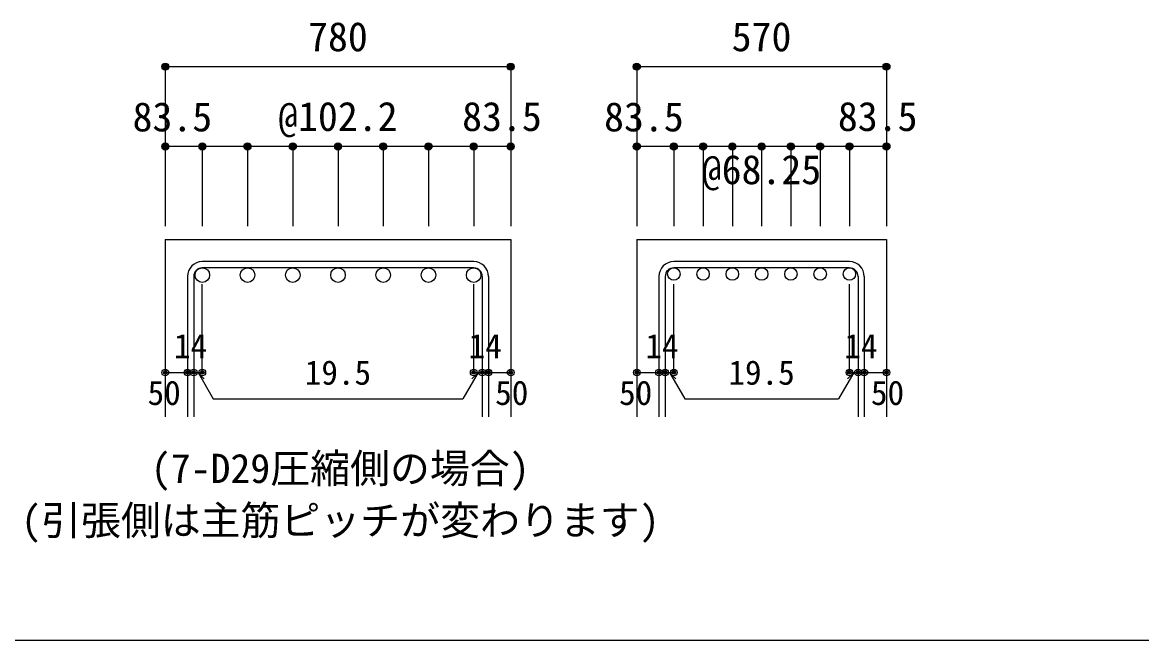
# Model space of a CAD drawing. Units: millimetres at full size, sheet at 1:30. Extents: x -5973 to 5954, y -4195 to 4201.
# Drawn here: x -1115 to 1409, y -4195 to -2800 of the extents above; entities that cross this region are included whole.
import ezdxf
from ezdxf.enums import TextEntityAlignment as Align

# ---------------------------------------------------------------- set-up
doc = ezdxf.new("R2010")
doc.units = ezdxf.units.MM
doc.header["$LTSCALE"] = 30
doc.header["$PDMODE"] = 32
doc.header["$PDSIZE"] = 15
for name, color, linetype in [('0-1_躯体線', 2, 'Continuous'), ('0-5_基礎梁筋', 7, 'Continuous'), ('0-6_スタラップ筋', 7, 'Continuous'), ('0-7_文字', 4, 'Continuous'), ('0-D_寸法', 4, 'Continuous'), ('F-0_枠', 6, 'Continuous')]:
    doc.layers.add(name, color=color, linetype=linetype)
doc.styles.add('ＭＳ ゴシック', font='')
doc.styles.get('ＭＳ ゴシック').set_extended_font_data('MS Gothic')

msp = doc.modelspace()

# ---------------------------------------------------------------- linework, layer by layer
at = {"layer": '0-1_躯体線'}
for p, q in [((-792.46, -3289.89), (-792.46, -3689.89)), ((-792.46, -3289.89), (-13.46, -3289.89)), ((-13.46, -3289.89), (-13.46, -3689.89)), ((270.94, -3289.89), (270.94, -3689.89)), ((270.94, -3289.89), (833.94, -3289.89)), ((833.94, -3289.89), (833.94, -3689.89))]:
    msp.add_line(p, q, dxfattribs=at)
at = {"layer": '0-5_基礎梁筋', "color": 3}
for centre, radius in [((-708.96, -3370.39), 16.5), ((-606.96, -3370.39), 16.5), ((-504.96, -3370.39), 16.5), ((-402.96, -3370.39), 16.5), ((-300.96, -3370.39), 16.5), ((-198.96, -3370.39), 16.5), ((-96.96, -3370.39), 16.5), ((354.44, -3367.89), 14), ((420.44, -3367.89), 14), ((486.44, -3367.89), 14), ((552.44, -3367.89), 14), ((618.44, -3367.89), 14), ((684.44, -3367.89), 14), ((750.44, -3367.89), 14)]:
    msp.add_circle(centre, radius, dxfattribs=at)
at = {"layer": '0-6_スタラップ筋'}
for p, q in [((-96.96, -3339.89), (-708.96, -3339.89)), ((-96.96, -3353.89), (-708.96, -3353.89)), ((750.44, -3339.89), (354.44, -3339.89)), ((750.44, -3353.89), (354.44, -3353.89)), ((-742.46, -3373.39), (-742.46, -3689.89)), ((-728.46, -3373.39), (-728.46, -3689.89)), ((-77.46, -3373.39), (-77.46, -3689.89)), ((-63.46, -3373.39), (-63.46, -3689.89)), ((320.94, -3373.39), (320.94, -3689.89)), ((334.94, -3373.39), (334.94, -3689.89)), ((769.94, -3373.39), (769.94, -3689.89)), ((783.94, -3373.39), (783.94, -3689.89))]:
    msp.add_line(p, q, dxfattribs=at)
for centre, radius, start, end in [((-708.96, -3373.39), 33.5, 90, 180), ((-708.96, -3373.39), 19.5, 90, 180), ((-96.96, -3373.39), 33.5, 0, 90), ((-96.96, -3373.39), 19.5, 0, 90), ((354.44, -3373.39), 33.5, 90, 180), ((354.44, -3373.39), 19.5, 90, 180), ((750.44, -3373.39), 33.5, 0, 90), ((750.44, -3373.39), 19.5, 0, 90)]:
    msp.add_arc(centre, radius, start, end, dxfattribs=at)
at = {"layer": '0-D_寸法'}
for p, q in [((-792.46, -2899.89), (-792.46, -3079.89)), ((-792.46, -2899.89), (-13.46, -2899.89)), ((-13.46, -2899.89), (-13.46, -3079.89)), ((270.94, -2899.89), (270.94, -3079.89)), ((270.94, -2899.89), (833.94, -2899.89)), ((833.94, -2899.89), (833.94, -3079.89)), ((-708.96, -3079.89), (-792.46, -3079.89)), ((-792.46, -3079.89), (-792.46, -3259.89)), ((-402.96, -3079.89), (-708.96, -3079.89)), ((-708.96, -3079.89), (-708.96, -3259.89)), ((-606.96, -3079.89), (-606.96, -3259.89)), ((-504.96, -3079.89), (-504.96, -3259.89)), ((-96.96, -3079.89), (-402.96, -3079.89)), ((-402.96, -3079.89), (-402.96, -3259.89)), ((-300.96, -3079.89), (-300.96, -3259.89)), ((-198.96, -3079.89), (-198.96, -3259.89)), ((-13.46, -3079.89), (-96.96, -3079.89)), ((-96.96, -3079.89), (-96.96, -3259.89)), ((-13.46, -3079.89), (-13.46, -3259.89)), ((354.44, -3079.89), (270.94, -3079.89)), ((270.94, -3079.89), (270.94, -3259.89)), ((552.44, -3079.89), (354.44, -3079.89)), ((354.44, -3079.89), (354.44, -3259.89)), ((420.44, -3079.89), (420.44, -3259.89)), ((486.44, -3079.89), (486.44, -3259.89)), ((552.44, -3079.89), (552.44, -3259.89)), ((750.44, -3079.89), (552.44, -3079.89)), ((618.44, -3079.89), (618.44, -3259.89)), ((684.44, -3079.89), (684.44, -3259.89)), ((833.94, -3079.89), (750.44, -3079.89)), ((750.44, -3079.89), (750.44, -3259.89)), ((833.94, -3079.89), (833.94, -3259.89)), ((-708.96, -3589.89), (-708.96, -3390.56)), ((-96.96, -3589.89), (-96.96, -3390.56)), ((354.44, -3589.89), (354.44, -3390.56)), ((750.44, -3589.89), (750.44, -3390.56)), ((-792.46, -3589.89), (-742.46, -3589.89)), ((-742.46, -3589.89), (-708.96, -3589.89)), ((-718.71, -3589.89), (-704.57, -3604.04)), ((-718.71, -3589.89), (-684.49, -3649.17)), ((-87.21, -3589.89), (-121.43, -3649.17)), ((-87.21, -3589.89), (-101.35, -3604.04)), ((-96.96, -3589.89), (-13.46, -3589.89)), ((-77.46, -3589.89), (-63.46, -3589.89)), ((270.94, -3589.89), (320.94, -3589.89)), ((320.94, -3589.89), (354.44, -3589.89)), ((344.69, -3589.89), (358.83, -3604.04)), ((344.69, -3589.89), (378.91, -3649.17)), ((760.19, -3589.89), (725.96, -3649.17)), ((760.19, -3589.89), (746.04, -3604.04)), ((750.44, -3589.89), (833.94, -3589.89)), ((769.94, -3589.89), (783.94, -3589.89)), ((-684.49, -3649.17), (-121.43, -3649.17)), ((378.91, -3649.17), (725.96, -3649.17))]:
    msp.add_line(p, q, dxfattribs=at)
for points in [[(-13.46, -2899.89), (-13.46, -3079.89), (-13.46, -3259.89)], [(833.94, -2899.89), (833.94, -3079.89), (833.94, -3259.89)]]:
    msp.add_lwpolyline(points, dxfattribs=at)
for centre, radius in [((-792.46, -2899.89), 8), ((-792.46, -2899.89), 7.2), ((-792.46, -2899.89), 6.4), ((-792.46, -2899.89), 5.6), ((-792.46, -2899.89), 4.8), ((-792.46, -2899.89), 4), ((-792.46, -2899.89), 3.2), ((-792.46, -2899.89), 2.4), ((-792.46, -2899.89), 1.6), ((-792.46, -2899.89), 0.8), ((-13.46, -2899.89), 8), ((-13.46, -2899.89), 7.2), ((-13.46, -2899.89), 6.4), ((-13.46, -2899.89), 5.6), ((-13.46, -2899.89), 4.8), ((-13.46, -2899.89), 4), ((-13.46, -2899.89), 3.2), ((-13.46, -2899.89), 2.4), ((-13.46, -2899.89), 1.6), ((-13.46, -2899.89), 0.8), ((270.94, -2899.89), 8), ((270.94, -2899.89), 7.2), ((270.94, -2899.89), 6.4), ((270.94, -2899.89), 5.6), ((270.94, -2899.89), 4.8), ((270.94, -2899.89), 4), ((270.94, -2899.89), 3.2), ((270.94, -2899.89), 2.4), ((270.94, -2899.89), 1.6), ((270.94, -2899.89), 0.8), ((833.94, -2899.89), 8), ((833.94, -2899.89), 7.2), ((833.94, -2899.89), 6.4), ((833.94, -2899.89), 5.6), ((833.94, -2899.89), 4.8), ((833.94, -2899.89), 4), ((833.94, -2899.89), 3.2), ((833.94, -2899.89), 2.4), ((833.94, -2899.89), 1.6), ((833.94, -2899.89), 0.8), ((-792.46, -3079.89), 8), ((-792.46, -3079.89), 7.2), ((-792.46, -3079.89), 6.4), ((-792.46, -3079.89), 5.6), ((-792.46, -3079.89), 4.8), ((-792.46, -3079.89), 4), ((-792.46, -3079.89), 3.2), ((-792.46, -3079.89), 2.4), ((-792.46, -3079.89), 1.6), ((-792.46, -3079.89), 0.8), ((-708.96, -3079.89), 8), ((-708.96, -3079.89), 7.2), ((-708.96, -3079.89), 6.4), ((-708.96, -3079.89), 5.6), ((-708.96, -3079.89), 4.8), ((-708.96, -3079.89), 4), ((-708.96, -3079.89), 3.2), ((-708.96, -3079.89), 2.4), ((-708.96, -3079.89), 1.6), ((-708.96, -3079.89), 0.8), ((-606.96, -3079.89), 8), ((-606.96, -3079.89), 7.2), ((-606.96, -3079.89), 6.4), ((-606.96, -3079.89), 5.6), ((-606.96, -3079.89), 4.8), ((-606.96, -3079.89), 4), ((-606.96, -3079.89), 3.2), ((-606.96, -3079.89), 2.4), ((-606.96, -3079.89), 1.6), ((-606.96, -3079.89), 0.8), ((-504.96, -3079.89), 8), ((-504.96, -3079.89), 7.2), ((-504.96, -3079.89), 6.4), ((-504.96, -3079.89), 5.6), ((-504.96, -3079.89), 4.8), ((-504.96, -3079.89), 4), ((-504.96, -3079.89), 3.2), ((-504.96, -3079.89), 2.4), ((-504.96, -3079.89), 1.6), ((-504.96, -3079.89), 0.8), ((-402.96, -3079.89), 8), ((-402.96, -3079.89), 7.2), ((-402.96, -3079.89), 6.4), ((-402.96, -3079.89), 5.6), ((-402.96, -3079.89), 4.8), ((-402.96, -3079.89), 4), ((-402.96, -3079.89), 3.2), ((-402.96, -3079.89), 2.4), ((-402.96, -3079.89), 1.6), ((-402.96, -3079.89), 0.8), ((-300.96, -3079.89), 8), ((-300.96, -3079.89), 7.2), ((-300.96, -3079.89), 6.4), ((-300.96, -3079.89), 5.6), ((-300.96, -3079.89), 4.8), ((-300.96, -3079.89), 4), ((-300.96, -3079.89), 3.2), ((-300.96, -3079.89), 2.4), ((-300.96, -3079.89), 1.6), ((-300.96, -3079.89), 0.8), ((-198.96, -3079.89), 8), ((-198.96, -3079.89), 7.2), ((-198.96, -3079.89), 6.4), ((-198.96, -3079.89), 5.6), ((-198.96, -3079.89), 4.8), ((-198.96, -3079.89), 4), ((-198.96, -3079.89), 3.2), ((-198.96, -3079.89), 2.4), ((-198.96, -3079.89), 1.6), ((-198.96, -3079.89), 0.8), ((-96.96, -3079.89), 8), ((-96.96, -3079.89), 7.2), ((-96.96, -3079.89), 6.4), ((-96.96, -3079.89), 5.6), ((-96.96, -3079.89), 4.8), ((-96.96, -3079.89), 4), ((-96.96, -3079.89), 3.2), ((-96.96, -3079.89), 2.4), ((-96.96, -3079.89), 1.6), ((-96.96, -3079.89), 0.8), ((-13.46, -3079.89), 8), ((-13.46, -3079.89), 7.2), ((-13.46, -3079.89), 6.4), ((-13.46, -3079.89), 5.6), ((-13.46, -3079.89), 4.8), ((-13.46, -3079.89), 4), ((-13.46, -3079.89), 3.2), ((-13.46, -3079.89), 2.4), ((-13.46, -3079.89), 1.6), ((-13.46, -3079.89), 0.8), ((270.94, -3079.89), 8), ((270.94, -3079.89), 7.2), ((270.94, -3079.89), 6.4), ((270.94, -3079.89), 5.6), ((270.94, -3079.89), 4.8), ((270.94, -3079.89), 4), ((270.94, -3079.89), 3.2), ((270.94, -3079.89), 2.4), ((270.94, -3079.89), 1.6), ((270.94, -3079.89), 0.8), ((354.44, -3079.89), 8), ((354.44, -3079.89), 7.2), ((354.44, -3079.89), 6.4), ((354.44, -3079.89), 5.6), ((354.44, -3079.89), 4.8), ((354.44, -3079.89), 4), ((354.44, -3079.89), 3.2), ((354.44, -3079.89), 2.4), ((354.44, -3079.89), 1.6), ((354.44, -3079.89), 0.8), ((420.44, -3079.89), 8), ((420.44, -3079.89), 7.2), ((420.44, -3079.89), 6.4), ((420.44, -3079.89), 5.6), ((420.44, -3079.89), 4.8), ((420.44, -3079.89), 4), ((420.44, -3079.89), 3.2), ((420.44, -3079.89), 2.4), ((420.44, -3079.89), 1.6), ((420.44, -3079.89), 0.8), ((486.44, -3079.89), 8), ((486.44, -3079.89), 7.2), ((486.44, -3079.89), 6.4), ((486.44, -3079.89), 5.6), ((486.44, -3079.89), 4.8), ((486.44, -3079.89), 4), ((486.44, -3079.89), 3.2), ((486.44, -3079.89), 2.4), ((486.44, -3079.89), 1.6), ((486.44, -3079.89), 0.8), ((552.44, -3079.89), 8), ((552.44, -3079.89), 7.2), ((552.44, -3079.89), 6.4), ((552.44, -3079.89), 5.6), ((552.44, -3079.89), 4.8), ((552.44, -3079.89), 4), ((552.44, -3079.89), 3.2), ((552.44, -3079.89), 2.4), ((552.44, -3079.89), 1.6), ((552.44, -3079.89), 0.8), ((618.44, -3079.89), 8), ((618.44, -3079.89), 7.2), ((618.44, -3079.89), 6.4), ((618.44, -3079.89), 5.6), ((618.44, -3079.89), 4.8), ((618.44, -3079.89), 4), ((618.44, -3079.89), 3.2), ((618.44, -3079.89), 2.4), ((618.44, -3079.89), 1.6), ((618.44, -3079.89), 0.8), ((684.44, -3079.89), 8), ((684.44, -3079.89), 7.2), ((684.44, -3079.89), 6.4), ((684.44, -3079.89), 5.6), ((684.44, -3079.89), 4.8), ((684.44, -3079.89), 4), ((684.44, -3079.89), 3.2), ((684.44, -3079.89), 2.4), ((684.44, -3079.89), 1.6), ((684.44, -3079.89), 0.8), ((750.44, -3079.89), 8), ((750.44, -3079.89), 7.2), ((750.44, -3079.89), 6.4), ((750.44, -3079.89), 5.6), ((750.44, -3079.89), 4.8), ((750.44, -3079.89), 4), ((750.44, -3079.89), 3.2), ((750.44, -3079.89), 2.4), ((750.44, -3079.89), 1.6), ((750.44, -3079.89), 0.8), ((833.94, -3079.89), 8), ((833.94, -3079.89), 7.2), ((833.94, -3079.89), 6.4), ((833.94, -3079.89), 5.6), ((833.94, -3079.89), 4.8), ((833.94, -3079.89), 4), ((833.94, -3079.89), 3.2), ((833.94, -3079.89), 2.4), ((833.94, -3079.89), 1.6), ((833.94, -3079.89), 0.8), ((-792.46, -3589.89), 4), ((-792.46, -3589.89), 3.6), ((-792.46, -3589.89), 3.2), ((-792.46, -3589.89), 2.8), ((-792.46, -3589.89), 2.4), ((-792.46, -3589.89), 2), ((-792.46, -3589.89), 1.6), ((-792.46, -3589.89), 1.2), ((-792.46, -3589.89), 0.8), ((-792.46, -3589.89), 0.4), ((-742.46, -3589.89), 4), ((-742.46, -3589.89), 3.6), ((-742.46, -3589.89), 3.2), ((-742.46, -3589.89), 2.8), ((-742.46, -3589.89), 2.4), ((-742.46, -3589.89), 2), ((-742.46, -3589.89), 1.6), ((-742.46, -3589.89), 1.2), ((-742.46, -3589.89), 0.8), ((-742.46, -3589.89), 0.4), ((-728.46, -3589.89), 4), ((-728.46, -3589.89), 3.6), ((-728.46, -3589.89), 3.2), ((-728.46, -3589.89), 2.8), ((-728.46, -3589.89), 2.4), ((-728.46, -3589.89), 2), ((-728.46, -3589.89), 1.6), ((-728.46, -3589.89), 1.2), ((-728.46, -3589.89), 0.8), ((-728.46, -3589.89), 0.4), ((-708.96, -3589.89), 4), ((-708.96, -3589.89), 3.6), ((-708.96, -3589.89), 3.2), ((-708.96, -3589.89), 2.8), ((-708.96, -3589.89), 2.4), ((-708.96, -3589.89), 2), ((-708.96, -3589.89), 1.6), ((-708.96, -3589.89), 1.2), ((-708.96, -3589.89), 0.8), ((-708.96, -3589.89), 0.4), ((-96.96, -3589.89), 4), ((-96.96, -3589.89), 3.6), ((-96.96, -3589.89), 3.2), ((-96.96, -3589.89), 2.8), ((-96.96, -3589.89), 2.4), ((-96.96, -3589.89), 2), ((-96.96, -3589.89), 1.6), ((-96.96, -3589.89), 1.2), ((-96.96, -3589.89), 0.8), ((-96.96, -3589.89), 0.4), ((-77.46, -3589.89), 4), ((-77.46, -3589.89), 3.6), ((-77.46, -3589.89), 3.2), ((-77.46, -3589.89), 2.8), ((-77.46, -3589.89), 2.4), ((-77.46, -3589.89), 2), ((-77.46, -3589.89), 1.6), ((-77.46, -3589.89), 1.2), ((-77.46, -3589.89), 0.8), ((-77.46, -3589.89), 0.4), ((-63.46, -3589.89), 4), ((-63.46, -3589.89), 3.6), ((-63.46, -3589.89), 3.2), ((-63.46, -3589.89), 2.8), ((-63.46, -3589.89), 2.4), ((-63.46, -3589.89), 2), ((-63.46, -3589.89), 1.6), ((-63.46, -3589.89), 1.2), ((-63.46, -3589.89), 0.8), ((-63.46, -3589.89), 0.4), ((-13.46, -3589.89), 4), ((-13.46, -3589.89), 3.6), ((-13.46, -3589.89), 3.2), ((-13.46, -3589.89), 2.8), ((-13.46, -3589.89), 2.4), ((-13.46, -3589.89), 2), ((-13.46, -3589.89), 1.6), ((-13.46, -3589.89), 1.2), ((-13.46, -3589.89), 0.8), ((-13.46, -3589.89), 0.4), ((270.94, -3589.89), 4), ((270.94, -3589.89), 3.6), ((270.94, -3589.89), 3.2), ((270.94, -3589.89), 2.8), ((270.94, -3589.89), 2.4), ((270.94, -3589.89), 2), ((270.94, -3589.89), 1.6), ((270.94, -3589.89), 1.2), ((270.94, -3589.89), 0.8), ((270.94, -3589.89), 0.4), ((320.94, -3589.89), 4), ((320.94, -3589.89), 3.6), ((320.94, -3589.89), 3.2), ((320.94, -3589.89), 2.8), ((320.94, -3589.89), 2.4), ((320.94, -3589.89), 2), ((320.94, -3589.89), 1.6), ((320.94, -3589.89), 1.2), ((320.94, -3589.89), 0.8), ((320.94, -3589.89), 0.4), ((334.94, -3589.89), 4), ((334.94, -3589.89), 3.6), ((334.94, -3589.89), 3.2), ((334.94, -3589.89), 2.8), ((334.94, -3589.89), 2.4), ((334.94, -3589.89), 2), ((334.94, -3589.89), 1.6), ((334.94, -3589.89), 1.2), ((334.94, -3589.89), 0.8), ((334.94, -3589.89), 0.4), ((354.44, -3589.89), 4), ((354.44, -3589.89), 3.6), ((354.44, -3589.89), 3.2), ((354.44, -3589.89), 2.8), ((354.44, -3589.89), 2.4), ((354.44, -3589.89), 2), ((354.44, -3589.89), 1.6), ((354.44, -3589.89), 1.2), ((354.44, -3589.89), 0.8), ((354.44, -3589.89), 0.4), ((750.44, -3589.89), 4), ((750.44, -3589.89), 3.6), ((750.44, -3589.89), 3.2), ((750.44, -3589.89), 2.8), ((750.44, -3589.89), 2.4), ((750.44, -3589.89), 2), ((750.44, -3589.89), 1.6), ((750.44, -3589.89), 1.2), ((750.44, -3589.89), 0.8), ((750.44, -3589.89), 0.4), ((769.94, -3589.89), 4), ((769.94, -3589.89), 3.6), ((769.94, -3589.89), 3.2), ((769.94, -3589.89), 2.8), ((769.94, -3589.89), 2.4), ((769.94, -3589.89), 2), ((769.94, -3589.89), 1.6), ((769.94, -3589.89), 1.2), ((769.94, -3589.89), 0.8), ((769.94, -3589.89), 0.4), ((783.94, -3589.89), 4), ((783.94, -3589.89), 3.6), ((783.94, -3589.89), 3.2), ((783.94, -3589.89), 2.8), ((783.94, -3589.89), 2.4), ((783.94, -3589.89), 2), ((783.94, -3589.89), 1.6), ((783.94, -3589.89), 1.2), ((783.94, -3589.89), 0.8), ((783.94, -3589.89), 0.4), ((833.94, -3589.89), 4), ((833.94, -3589.89), 3.6), ((833.94, -3589.89), 3.2), ((833.94, -3589.89), 2.8), ((833.94, -3589.89), 2.4), ((833.94, -3589.89), 2), ((833.94, -3589.89), 1.6), ((833.94, -3589.89), 1.2), ((833.94, -3589.89), 0.8), ((833.94, -3589.89), 0.4)]:
    msp.add_circle(centre, radius, dxfattribs=at)
at = {"layer": '0-D_寸法', "color": 7}
for p in [(-792.46, -2899.89), (-13.46, -2899.89), (270.94, -2899.89), (833.94, -2899.89), (-792.46, -3079.89), (-708.96, -3079.89), (-606.96, -3079.89), (-504.96, -3079.89), (-402.96, -3079.89), (-300.96, -3079.89), (-198.96, -3079.89), (-96.96, -3079.89), (-13.46, -3079.89), (270.94, -3079.89), (354.44, -3079.89), (420.44, -3079.89), (486.44, -3079.89), (552.44, -3079.89), (618.44, -3079.89), (684.44, -3079.89), (750.44, -3079.89), (833.94, -3079.89), (-792.46, -3589.89), (-742.46, -3589.89), (-728.46, -3589.89), (-708.96, -3589.89), (-96.96, -3589.89), (-77.46, -3589.89), (-63.46, -3589.89), (-13.46, -3589.89), (270.94, -3589.89), (320.94, -3589.89), (334.94, -3589.89), (354.44, -3589.89), (750.44, -3589.89), (769.94, -3589.89), (783.94, -3589.89), (833.94, -3589.89)]:
    msp.add_point(p, dxfattribs=at)
at = {"layer": 'F-0_枠'}
msp.add_line((5954.1, -4195.24), (-5972.88, -4195.24), dxfattribs=at)

# ---------------------------------------------------------------- texts
at = {"layer": '0-7_文字', "color": 7, "style": 'ＭＳ ゴシック'}
for s, p in [('(7-D29圧縮側の場合)', (-825.08, -3859.28)), ('(引張側は主筋ピッチが変わります)', (-1117.58, -3976.61))]:
    msp.add_text(s, height=65.98, dxfattribs=at).set_placement(p, align=Align.BOTTOM_LEFT)
at = {"layer": '0-D_寸法', "style": 'ＭＳ ゴシック'}
for s, height, p in [('780', 65.98, (-470.46, -2884.89)), ('570', 65.98, (484.94, -2884.89)), ('83.5', 65.98, (-866.27, -3065.74)), ('@102.2', 65.98, (-537.96, -3064.89)), ('83.5', 65.98, (-122.96, -3064.89)), ('83.5', 65.98, (197.13, -3065.74)), ('83.5', 65.98, (724.44, -3064.89)), ('@68.25', 65.98, (417.44, -3184.89)), ('14', 54.99, (-773, -3574.44)), ('14', 54.99, (-108.42, -3574.44)), ('14', 54.99, (290.4, -3574.44)), ('14', 54.99, (738.98, -3574.44)), ('19.5', 54.99, (-477.96, -3634.17)), ('19.5', 54.99, (477.44, -3634.17)), ('50', 54.99, (-832.46, -3679.89)), ('50', 54.99, (-48.46, -3679.89)), ('50', 54.99, (230.94, -3679.89)), ('50', 54.99, (798.94, -3679.89))]:
    msp.add_text(s, height=height, dxfattribs=at).set_placement(p, align=Align.BOTTOM_LEFT)

doc.saveas('drawing.dxf')
